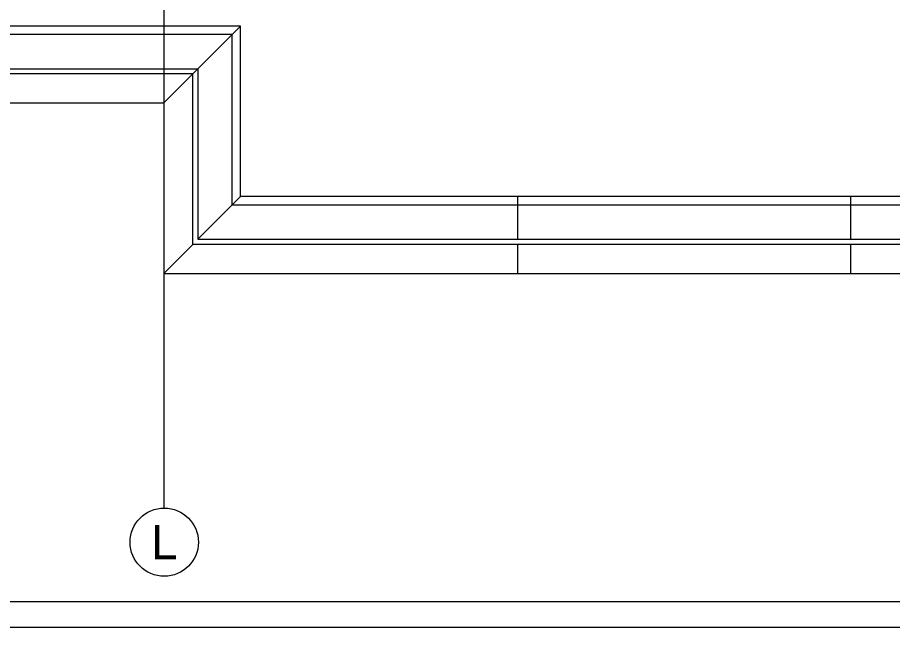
# Model space of a CAD drawing. Extents: x -1439 to 34962, y -872 to 8330.
# Drawn here: x 32265 to 32778, y 0 to 357 of the extents above; entities that cross this region are included whole.
import ezdxf
from ezdxf.enums import TextEntityAlignment as Align

# ---------------------------------------------------------------- set-up
doc = ezdxf.new("R2010")
doc.units = 0
doc.linetypes.add('HIDDEN', pattern=[0.375, 0.25, -0.125])
doc.layers.get('0').update_dxf_attribs({"color": 9, "lineweight": 9})
for name, color, linetype, lineweight in [('06A', 9, 'Continuous', 9), ('06D', 9, 'Continuous', 9), ('15', 9, 'Continuous', 9), ('24', 9, 'Continuous', 9), ('40A', 9, 'Continuous', 9)]:
    doc.layers.add(name, color=color, linetype=linetype, lineweight=lineweight)
doc.styles.add('Arial', font='arial.ttf', dxfattribs={"height": 2.5})

# ---------------------------------------------------------------- blocks, each defined once
blk = doc.blocks.new('0_aks')
at = {"linetype": 'Continuous'}
blk.add_circle((0, 0), 2, dxfattribs=at)
at = {"style": 'Arial'}
blk.add_attdef('AKS', text='', height=2, dxfattribs=at).set_placement((0, 0), align=Align.MIDDLE_CENTER)
blk = doc.blocks.new('p-aks_vw')
at = {"layer": '24', "ltscale": 2}
blk.add_lwpolyline([(4040, 40), (4040, -257.5)], dxfattribs=at)
at = {"layer": '24', "xscale": 10, "yscale": 10, "zscale": 10}
blk.add_blockref('0_aks', (4040.29, -277.5), dxfattribs=at).add_auto_attribs({'AKS': 'L'})

msp = doc.modelspace()

# ---------------------------------------------------------------- linework, layer by layer
at = {"layer": '06A'}
for points in [[(33870.84, 4027.5), (32350.84, 4027.5), (32350.84, 3922.5), (32367.84, 3922.5), (32367.84, 4010.5), (33875.84, 4010.5), (33875.84, 224.5), (32367.84, 224.5), (32367.84, 324.5), (31607.84, 324.5), (31607.84, 307.5), (32350.84, 307.5), (32350.84, 207.5), (33870.84, 207.5)], [(33842.84, 252.5), (32395.84, 252.5), (32395.84, 352.5), (31607.84, 352.5), (31607.84, 327.5), (32370.84, 327.5), (32370.84, 227.5), (33872.84, 227.5), (33872.84, 4007.5), (32370.84, 4007.5), (32370.84, 3922.5), (32395.84, 3922.5), (32395.84, 3982.5), (33842.84, 3982.5)], [(32350.84, 307.5), (32395.84, 352.5)], [(32370.84, 327.5), (32370.84, 227.5), (33870.84, 227.5)], [(32370.84, 227.5), (32395.84, 252.5)], [(32558.3, 227.5), (32558.3, 252.5)], [(32753.3, 227.5), (32753.3, 252.5)], [(32350.84, 207.5), (32367.84, 224.5)], [(32558.3, 207.5), (32558.3, 224.55)], [(32753.3, 207.5), (32753.3, 224.55)]]:
    msp.add_lwpolyline(points, dxfattribs=at)
at = {"layer": '06D', "linetype": 'HIDDEN'}
for points in [[(33842.84, 3987.5), (33847.84, 3987.5), (33847.84, 247.5), (32390.84, 247.5), (32390.84, 347.5), (31607.84, 347.5)], [(31607.84, 327.5), (32370.84, 327.5), (32370.84, 227.5), (33842.84, 227.5)]]:
    msp.add_lwpolyline(points, dxfattribs=at)
at = {"layer": '15'}
msp.add_lwpolyline([(32367.84, 3922.5), (32367.84, 4010.5), (33875.84, 4010.5), (33875.84, 224.5), (32367.84, 224.5), (32367.84, 324.49), (31607.84, 324.5), (31607.84, 327.5), (32370.84, 327.5), (32370.84, 227.5), (33872.84, 227.5), (33872.84, 4007.5), (32370.84, 4007.5), (32370.84, 3922.5)], close=True, dxfattribs=at)
at = {"layer": '40A'}
for points in [[(34962.49, 0), (27967.49, 0), (27967.49, 4205), (34962.49, 4205)], [(28047.49, 4190), (34422.55, 4190), (34422.55, 15), (28047.49, 15)]]:
    msp.add_lwpolyline(points, close=True, dxfattribs=at)

# ---------------------------------------------------------------- block references
at = {"layer": '24'}
msp.add_blockref('p-aks_vw', (28310.84, 327.5), dxfattribs=at)

doc.saveas('drawing.dxf')
